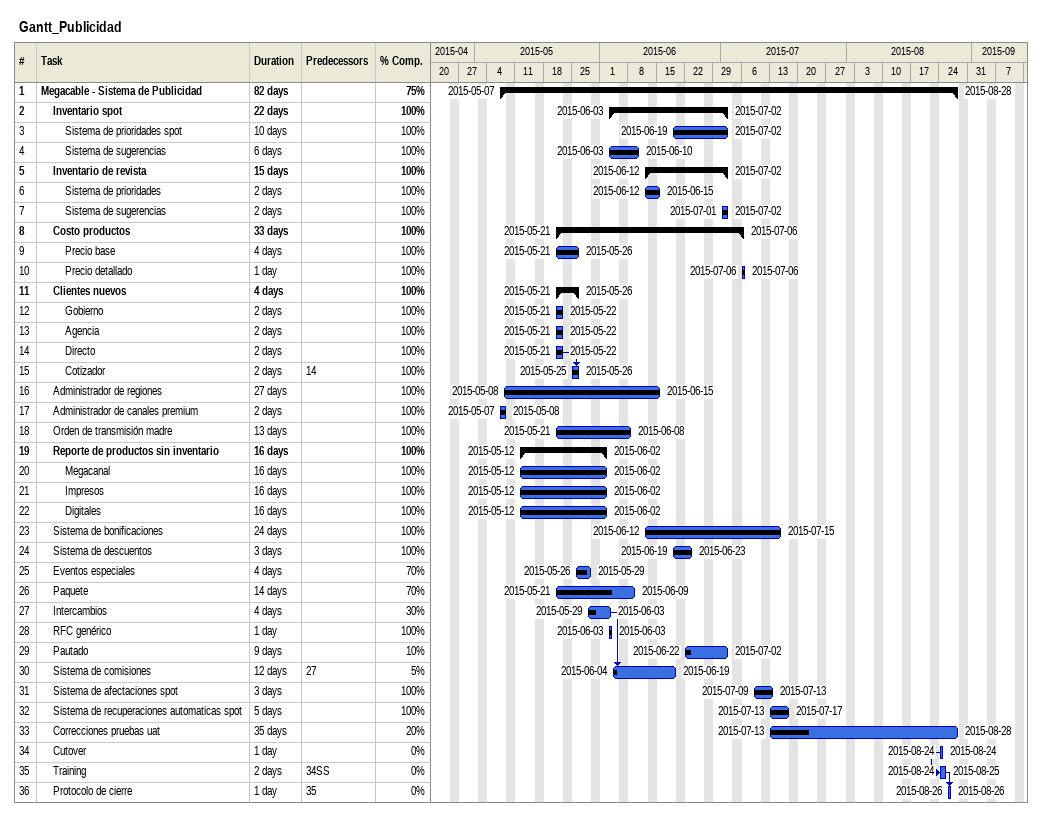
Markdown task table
Gantt_Publicidad

| ID | Level | Task | Duration | Start | Finish | Predecessors | % complete |
|---|---|---|---|---|---|---|---|
| 1 | 1 | **Megacable - Sistema de Publicidad** | 82d | 2015-05-07 | 2015-08-28 |  | 75 |
| 2 | 2 | **Inventario spot** | 22d | 2015-06-03 | 2015-07-02 |  | 100 |
| 3 | 3 | Sistema de prioridades spot | 10d | 2015-06-19 | 2015-07-02 |  | 100 |
| 4 | 3 | Sistema de sugerencias | 6d | 2015-06-03 | 2015-06-10 |  | 100 |
| 5 | 2 | **Inventario de revista** | 15d | 2015-06-12 | 2015-07-02 |  | 100 |
| 6 | 3 | Sistema de prioridades | 2d | 2015-06-12 | 2015-06-15 |  | 100 |
| 7 | 3 | Sistema de sugerencias | 2d | 2015-07-01 | 2015-07-02 |  | 100 |
| 8 | 2 | **Costo productos** | 33d | 2015-05-21 | 2015-07-06 |  | 100 |
| 9 | 3 | Precio base | 4d | 2015-05-21 | 2015-05-26 |  | 100 |
| 10 | 3 | Precio detallado | 1d | 2015-07-06 | 2015-07-06 |  | 100 |
| 11 | 2 | **Clientes nuevos** | 4d | 2015-05-21 | 2015-05-26 |  | 100 |
| 12 | 3 | Gobierno | 2d | 2015-05-21 | 2015-05-22 |  | 100 |
| 13 | 3 | Agencia | 2d | 2015-05-21 | 2015-05-22 |  | 100 |
| 14 | 3 | Directo | 2d | 2015-05-21 | 2015-05-22 |  | 100 |
| 15 | 3 | Cotizador | 2d | 2015-05-25 | 2015-05-26 | 14 | 100 |
| 16 | 2 | Administrador de regiones | 27d | 2015-05-08 | 2015-06-15 |  | 100 |
| 17 | 2 | Administrador de canales premium | 2d | 2015-05-07 | 2015-05-08 |  | 100 |
| 18 | 2 | Orden de transmisión madre | 13d | 2015-05-21 | 2015-06-08 |  | 100 |
| 19 | 2 | **Reporte de productos sin inventario** | 16d | 2015-05-12 | 2015-06-02 |  | 100 |
| 20 | 3 | Megacanal | 16d | 2015-05-12 | 2015-06-02 |  | 100 |
| 21 | 3 | Impresos | 16d | 2015-05-12 | 2015-06-02 |  | 100 |
| 22 | 3 | Digitales | 16d | 2015-05-12 | 2015-06-02 |  | 100 |
| 23 | 2 | Sistema de bonificaciones | 24d | 2015-06-12 | 2015-07-15 |  | 100 |
| 24 | 2 | Sistema de descuentos | 3d | 2015-06-19 | 2015-06-23 |  | 100 |
| 25 | 2 | Eventos especiales | 4d | 2015-05-26 | 2015-05-29 |  | 70 |
| 26 | 2 | Paquete | 14d | 2015-05-21 | 2015-06-09 |  | 70 |
| 27 | 2 | Intercambios | 4d | 2015-05-29 | 2015-06-03 |  | 30 |
| 28 | 2 | RFC genérico | 1d | 2015-06-03 | 2015-06-03 |  | 100 |
| 29 | 2 | Pautado | 9d | 2015-06-22 | 2015-07-02 |  | 10 |
| 30 | 2 | Sistema de comisiones | 12d | 2015-06-04 | 2015-06-19 | 27 | 5 |
| 31 | 2 | Sistema de afectaciones spot | 3d | 2015-07-09 | 2015-07-13 |  | 100 |
| 32 | 2 | Sistema de recuperaciones automaticas spot | 5d | 2015-07-13 | 2015-07-17 |  | 100 |
| 33 | 2 | Correcciones pruebas uat | 35d | 2015-07-13 | 2015-08-28 |  | 20 |
| 34 | 2 | Cutover | 1d | 2015-08-24 | 2015-08-24 |  | 0 |
| 35 | 2 | Training | 2d | 2015-08-24 | 2015-08-25 | 34SS | 0 |
| 36 | 2 | Protocolo de cierre | 1d | 2015-08-26 | 2015-08-26 | 35 | 0 |
